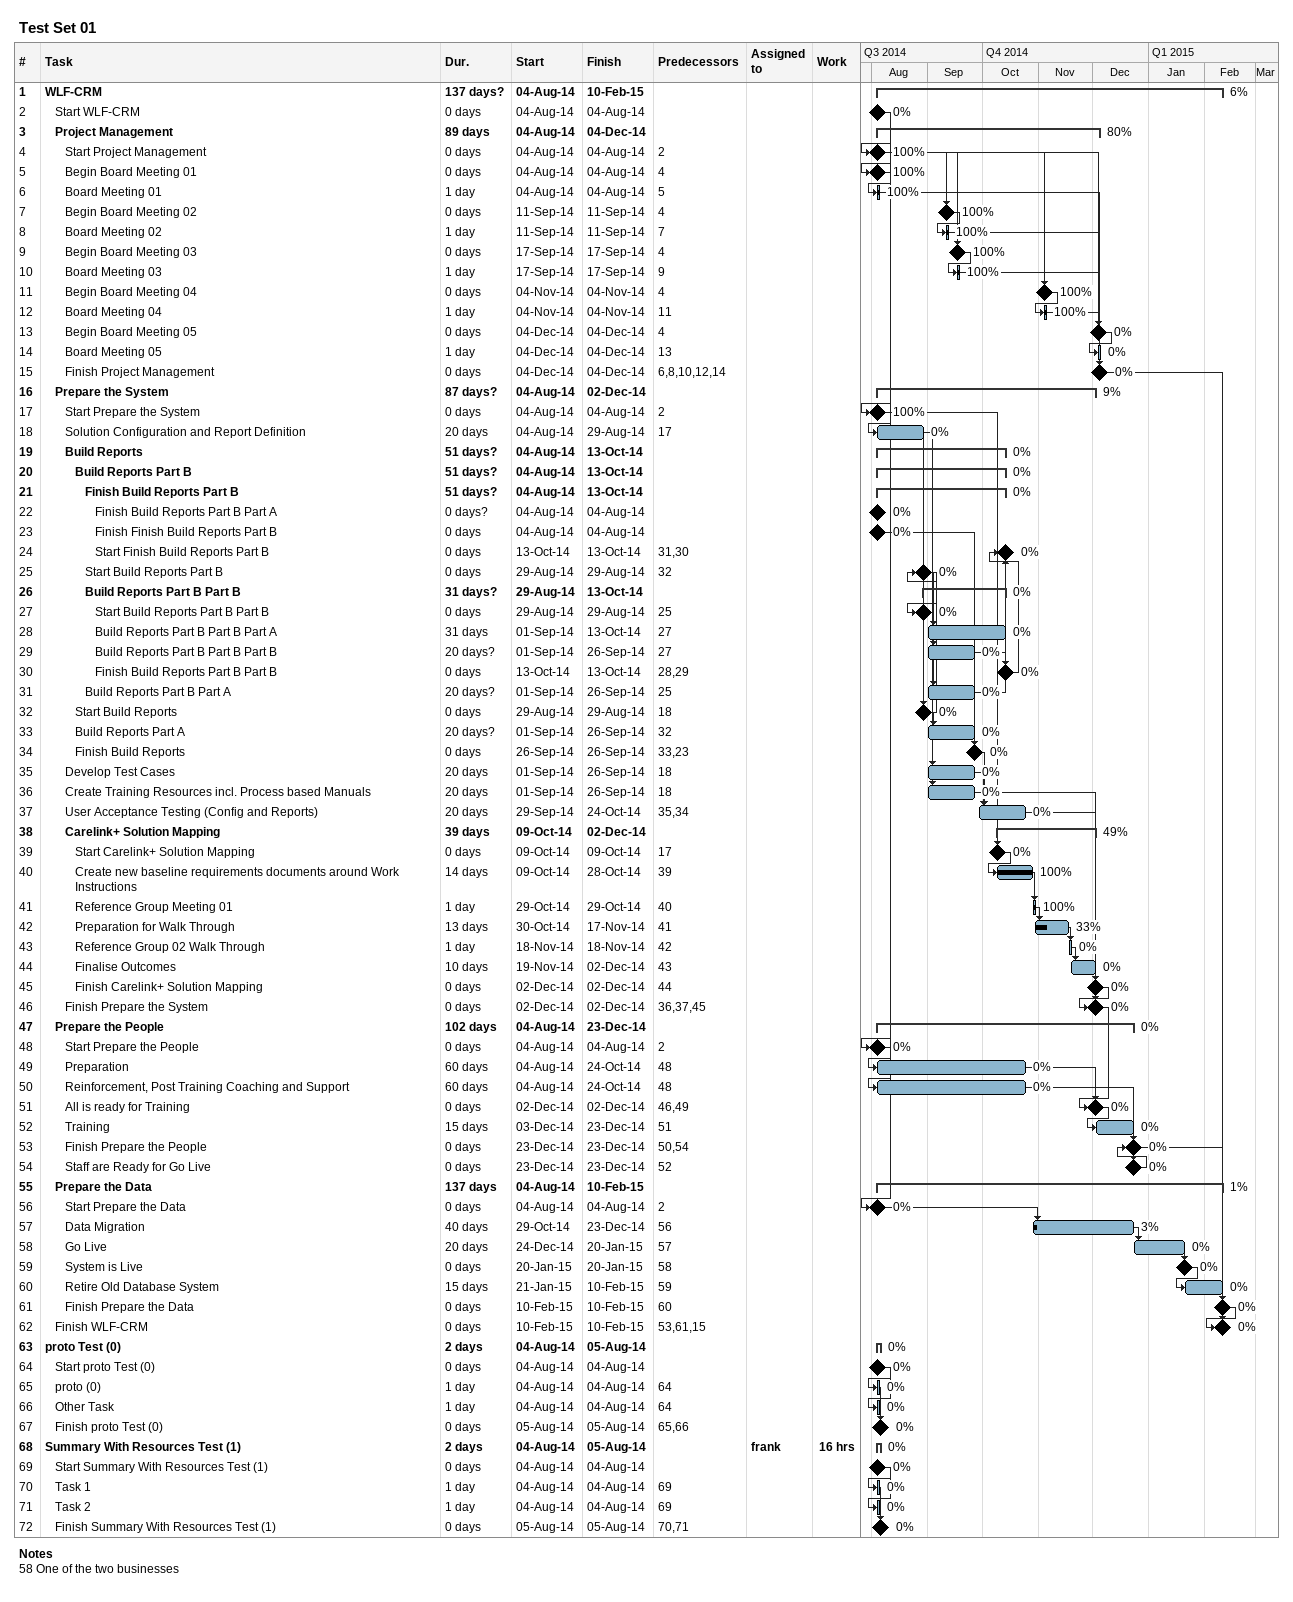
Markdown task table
Test Set 01

| ID | Level | Task | Duration | Start | Finish | Predecessors | Resources | % complete | Work (h) |
|---|---|---|---|---|---|---|---|---|---|
| 1 | 1 | **WLF-CRM** | 137d? | 2014-08-04 | 2015-02-10 |  |  | 6 |  |
| 2 | 2 | Start WLF-CRM | 0d | 2014-08-04 | 2014-08-04 |  |  | 0 |  |
| 3 | 2 | **Project Management** | 89d | 2014-08-04 | 2014-12-04 |  |  | 80 |  |
| 4 | 3 | Start Project Management | 0d | 2014-08-04 | 2014-08-04 | 2 |  | 100 |  |
| 5 | 3 | Begin Board Meeting 01 | 0d | 2014-08-04 | 2014-08-04 | 4 |  | 100 |  |
| 6 | 3 | Board Meeting 01 | 1d | 2014-08-04 | 2014-08-04 | 5 |  | 100 |  |
| 7 | 3 | Begin Board Meeting 02 | 0d | 2014-09-11 | 2014-09-11 | 4 |  | 100 |  |
| 8 | 3 | Board Meeting 02 | 1d | 2014-09-11 | 2014-09-11 | 7 |  | 100 |  |
| 9 | 3 | Begin Board Meeting 03 | 0d | 2014-09-17 | 2014-09-17 | 4 |  | 100 |  |
| 10 | 3 | Board Meeting 03 | 1d | 2014-09-17 | 2014-09-17 | 9 |  | 100 |  |
| 11 | 3 | Begin Board Meeting 04 | 0d | 2014-11-04 | 2014-11-04 | 4 |  | 100 |  |
| 12 | 3 | Board Meeting 04 | 1d | 2014-11-04 | 2014-11-04 | 11 |  | 100 |  |
| 13 | 3 | Begin Board Meeting 05 | 0d | 2014-12-04 | 2014-12-04 | 4 |  | 0 |  |
| 14 | 3 | Board Meeting 05 | 1d | 2014-12-04 | 2014-12-04 | 13 |  | 0 |  |
| 15 | 3 | Finish Project Management | 0d | 2014-12-04 | 2014-12-04 | 6, 8, 10, 12, 14 |  | 0 |  |
| 16 | 2 | **Prepare the System** | 87d? | 2014-08-04 | 2014-12-02 |  |  | 9 |  |
| 17 | 3 | Start Prepare the System | 0d | 2014-08-04 | 2014-08-04 | 2 |  | 100 |  |
| 18 | 3 | Solution Configuration and Report Definition | 20d | 2014-08-04 | 2014-08-29 | 17 |  | 0 |  |
| 19 | 3 | **Build Reports** | 51d? | 2014-08-04 | 2014-10-13 |  |  | 0 |  |
| 20 | 4 | **Build Reports Part B** | 51d? | 2014-08-04 | 2014-10-13 |  |  | 0 |  |
| 21 | 5 | **Finish Build Reports Part B** | 51d? | 2014-08-04 | 2014-10-13 |  |  | 0 |  |
| 22 | 6 | Finish Build Reports Part B Part A | 0d? | 2014-08-04 | 2014-08-04 |  |  | 0 |  |
| 23 | 6 | Finish Finish Build Reports Part B | 0d | 2014-08-04 | 2014-08-04 |  |  | 0 |  |
| 24 | 6 | Start Finish Build Reports Part B | 0d | 2014-10-13 | 2014-10-13 | 31, 30 |  | 0 |  |
| 25 | 5 | Start Build Reports Part B | 0d | 2014-08-29 | 2014-08-29 | 32 |  | 0 |  |
| 26 | 5 | **Build Reports Part B Part B** | 31d? | 2014-08-29 | 2014-10-13 |  |  | 0 |  |
| 27 | 6 | Start Build Reports Part B Part B | 0d | 2014-08-29 | 2014-08-29 | 25 |  | 0 |  |
| 28 | 6 | Build Reports Part B Part B Part A | 31d | 2014-09-01 | 2014-10-13 | 27 |  | 0 |  |
| 29 | 6 | Build Reports Part B Part B Part B | 20d? | 2014-09-01 | 2014-09-26 | 27 |  | 0 |  |
| 30 | 6 | Finish Build Reports Part B Part B | 0d | 2014-10-13 | 2014-10-13 | 28, 29 |  | 0 |  |
| 31 | 5 | Build Reports Part B Part A | 20d? | 2014-09-01 | 2014-09-26 | 25 |  | 0 |  |
| 32 | 4 | Start Build Reports | 0d | 2014-08-29 | 2014-08-29 | 18 |  | 0 |  |
| 33 | 4 | Build Reports Part A | 20d? | 2014-09-01 | 2014-09-26 | 32 |  | 0 |  |
| 34 | 4 | Finish Build Reports | 0d | 2014-09-26 | 2014-09-26 | 33, 23 |  | 0 |  |
| 35 | 3 | Develop Test Cases | 20d | 2014-09-01 | 2014-09-26 | 18 |  | 0 |  |
| 36 | 3 | Create Training Resources incl. Process based Manuals | 20d | 2014-09-01 | 2014-09-26 | 18 |  | 0 |  |
| 37 | 3 | User Acceptance Testing (Config and Reports) | 20d | 2014-09-29 | 2014-10-24 | 35, 34 |  | 0 |  |
| 38 | 3 | **Carelink+ Solution Mapping** | 39d | 2014-10-09 | 2014-12-02 |  |  | 49 |  |
| 39 | 4 | Start Carelink+ Solution Mapping | 0d | 2014-10-09 | 2014-10-09 | 17 |  | 0 |  |
| 40 | 4 | Create new baseline requirements documents around Work Instructions | 14d | 2014-10-09 | 2014-10-28 | 39 |  | 100 |  |
| 41 | 4 | Reference Group Meeting 01 | 1d | 2014-10-29 | 2014-10-29 | 40 |  | 100 |  |
| 42 | 4 | Preparation for Walk Through | 13d | 2014-10-30 | 2014-11-17 | 41 |  | 33 |  |
| 43 | 4 | Reference Group 02 Walk Through | 1d | 2014-11-18 | 2014-11-18 | 42 |  | 0 |  |
| 44 | 4 | Finalise Outcomes | 10d | 2014-11-19 | 2014-12-02 | 43 |  | 0 |  |
| 45 | 4 | Finish Carelink+ Solution Mapping | 0d | 2014-12-02 | 2014-12-02 | 44 |  | 0 |  |
| 46 | 3 | Finish Prepare the System | 0d | 2014-12-02 | 2014-12-02 | 36, 37, 45 |  | 0 |  |
| 47 | 2 | **Prepare the People** | 102d | 2014-08-04 | 2014-12-23 |  |  | 0 |  |
| 48 | 3 | Start Prepare the People | 0d | 2014-08-04 | 2014-08-04 | 2 |  | 0 |  |
| 49 | 3 | Preparation | 60d | 2014-08-04 | 2014-10-24 | 48 |  | 0 |  |
| 50 | 3 | Reinforcement, Post Training Coaching and Support | 60d | 2014-08-04 | 2014-10-24 | 48 |  | 0 |  |
| 51 | 3 | All is ready for Training | 0d | 2014-12-02 | 2014-12-02 | 46, 49 |  | 0 |  |
| 52 | 3 | Training | 15d | 2014-12-03 | 2014-12-23 | 51 |  | 0 |  |
| 53 | 3 | Finish Prepare the People | 0d | 2014-12-23 | 2014-12-23 | 50, 54 |  | 0 |  |
| 54 | 3 | Staff are Ready for Go Live | 0d | 2014-12-23 | 2014-12-23 | 52 |  | 0 |  |
| 55 | 2 | **Prepare the Data** | 137d | 2014-08-04 | 2015-02-10 |  |  | 1 |  |
| 56 | 3 | Start Prepare the Data | 0d | 2014-08-04 | 2014-08-04 | 2 |  | 0 |  |
| 57 | 3 | Data Migration | 40d | 2014-10-29 | 2014-12-23 | 56 |  | 3 |  |
| 58 | 3 | Go Live | 20d | 2014-12-24 | 2015-01-20 | 57 |  | 0 |  |
| 59 | 3 | System is Live | 0d | 2015-01-20 | 2015-01-20 | 58 |  | 0 |  |
| 60 | 3 | Retire Old Database System | 15d | 2015-01-21 | 2015-02-10 | 59 |  | 0 |  |
| 61 | 3 | Finish Prepare the Data | 0d | 2015-02-10 | 2015-02-10 | 60 |  | 0 |  |
| 62 | 2 | Finish WLF-CRM | 0d | 2015-02-10 | 2015-02-10 | 53, 61, 15 |  | 0 |  |
| 63 | 1 | **proto Test (0)** | 2d | 2014-08-04 | 2014-08-05 |  |  | 0 |  |
| 64 | 2 | Start proto Test (0) | 0d | 2014-08-04 | 2014-08-04 |  |  | 0 |  |
| 65 | 2 | proto (0) | 1d | 2014-08-04 | 2014-08-04 | 64 |  | 0 |  |
| 66 | 2 | Other Task | 1d | 2014-08-04 | 2014-08-04 | 64 |  | 0 |  |
| 67 | 2 | Finish proto Test (0) | 0d | 2014-08-05 | 2014-08-05 | 65, 66 |  | 0 |  |
| 68 | 1 | **Summary With Resources Test (1)** | 2d | 2014-08-04 | 2014-08-05 |  | frank | 0 | 16 |
| 69 | 2 | Start Summary With Resources Test (1) | 0d | 2014-08-04 | 2014-08-04 |  |  | 0 |  |
| 70 | 2 | Task 1 | 1d | 2014-08-04 | 2014-08-04 | 69 |  | 0 |  |
| 71 | 2 | Task 2 | 1d | 2014-08-04 | 2014-08-04 | 69 |  | 0 |  |
| 72 | 2 | Finish Summary With Resources Test (1) | 0d | 2014-08-05 | 2014-08-05 | 70, 71 |  | 0 |  |

Notes
- 58: One of the two businesses
